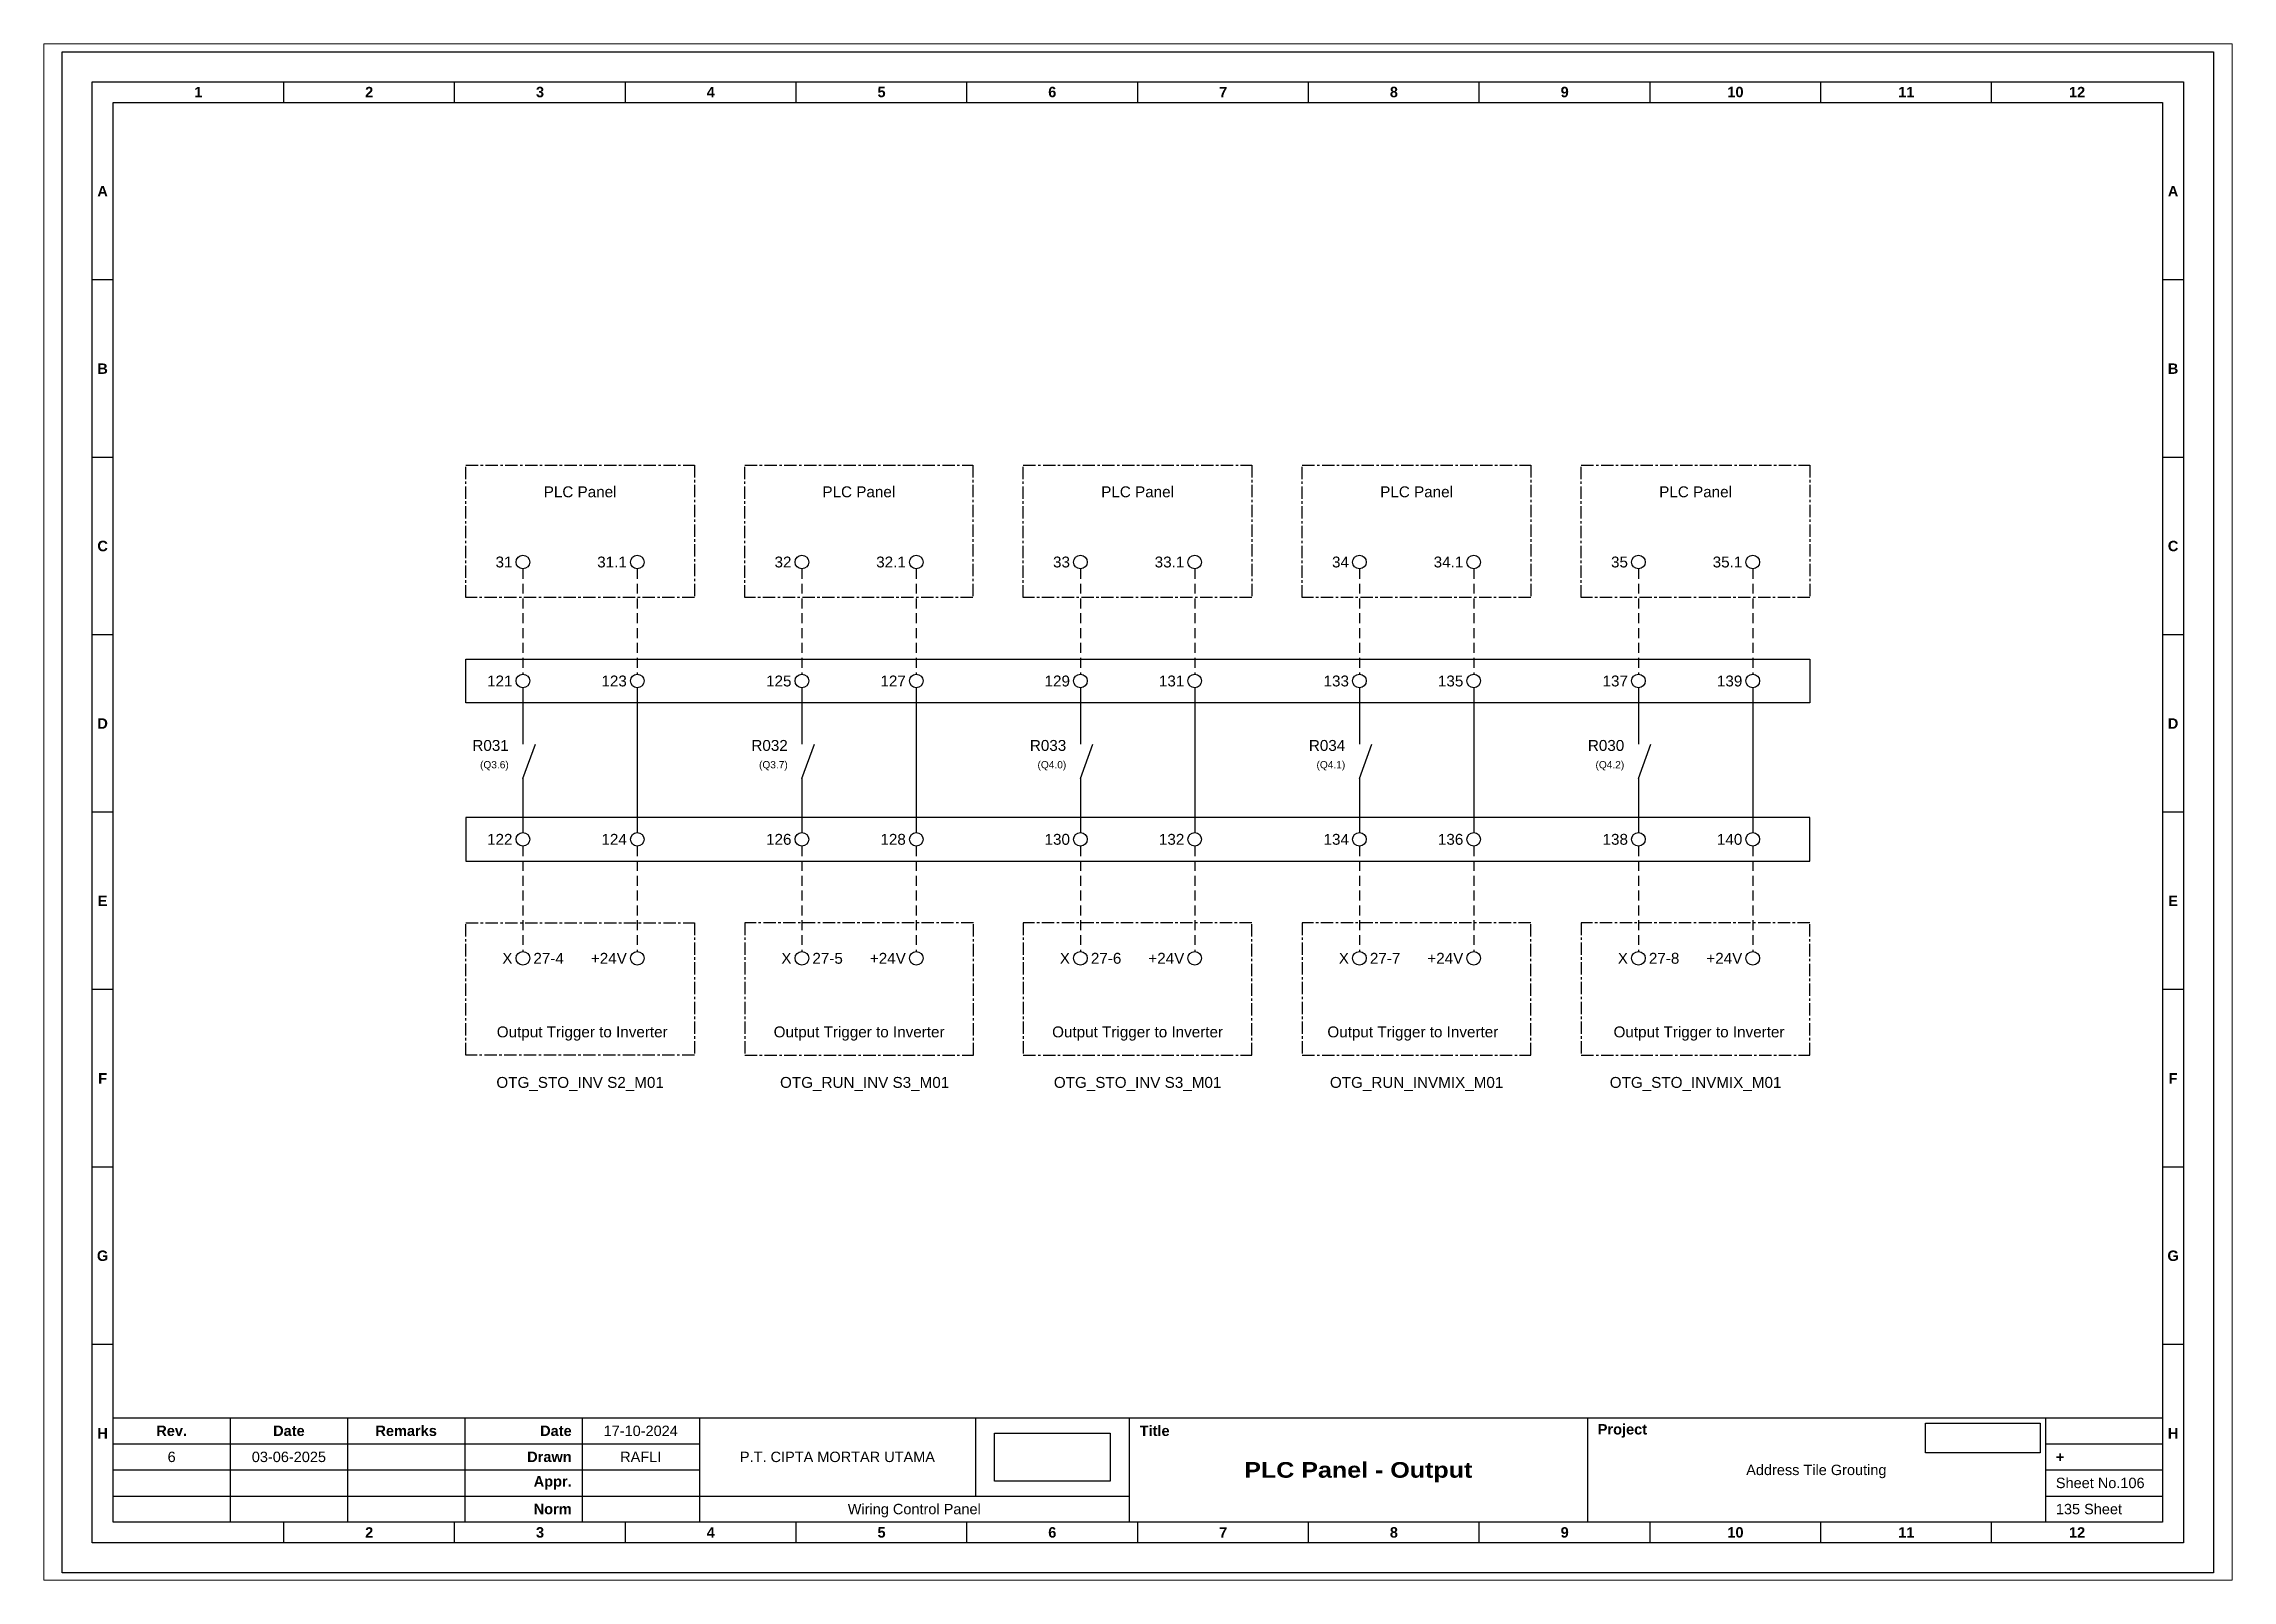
# Paper-space layout '106' of a CAD drawing. Header units: millimetres. Extents: x 0 to 291, y 0 to 204.
# The model-space entities are those that its viewports show. They can reach past a viewport. Long polylines and large blocks are cut down to what shows.
import ezdxf
from ezdxf.enums import TextEntityAlignment as Align

# ---------------------------------------------------------------- set-up
doc = ezdxf.new("R2010")
doc.units = ezdxf.units.MM
doc.linetypes.add('CENTER', pattern=[50.8, 31.75, -6.35, 6.35, -6.35])
doc.linetypes.add('HIDDEN', pattern=[9.525, 6.35, -3.175])
doc.layers.add('MU Project Line', color=7, linetype='Continuous', true_color=0xfefefe)
doc.styles.add('Bold', font='ariblk.ttf', dxfattribs={"height": 25.4})
doc.styles.get("Standard").update_dxf_attribs({"font": 'arial.ttf'})
picture_1 = doc.add_image_def('image1.png', size_in_pixel=(2048, 847))
picture_2 = doc.add_image_def('image2.png', size_in_pixel=(2092, 542))

# ---------------------------------------------------------------- blocks, each defined once
blk = doc.blocks.new('KOP MU PROJECT')
at = {"color": 6, "ltscale": 50}
for p, q in [((27.74, 184.05), (27.74, 186.66)), ((49.13, 184.05), (49.13, 186.66)), ((70.51, 184.05), (70.51, 186.66)), ((91.89, 184.05), (91.89, 186.66)), ((113.27, 184.05), (113.27, 186.66)), ((134.66, 184.05), (134.66, 186.66)), ((156.04, 184.05), (156.04, 186.66)), ((177.42, 184.05), (177.42, 186.66)), ((198.8, 184.05), (198.8, 186.66)), ((220.19, 184.05), (220.19, 186.66)), ((241.57, 184.05), (241.57, 186.66)), ((6.36, 161.84), (3.75, 161.84)), ((265.59, 161.84), (262.98, 161.84)), ((6.36, 139.63), (3.75, 139.63)), ((265.59, 139.63), (262.98, 139.63)), ((6.36, 117.42), (3.75, 117.42)), ((265.59, 117.42), (262.98, 117.42)), ((6.36, 95.22), (3.75, 95.22)), ((265.59, 95.22), (262.98, 95.22)), ((6.36, 73.01), (3.75, 73.01)), ((265.59, 73.01), (262.98, 73.01)), ((6.36, 50.8), (3.75, 50.8)), ((265.59, 50.8), (262.98, 50.8)), ((6.36, 28.59), (3.75, 28.59)), ((265.59, 28.59), (262.98, 28.59)), ((27.74, 3.75), (27.74, 6.36)), ((49.13, 3.75), (49.13, 6.36)), ((70.51, 3.75), (70.51, 6.36)), ((91.89, 3.75), (91.89, 6.36)), ((113.27, 3.75), (113.27, 6.36)), ((134.66, 3.75), (134.66, 6.36)), ((156.04, 3.75), (156.04, 6.36)), ((177.42, 3.75), (177.42, 6.36)), ((198.8, 3.75), (198.8, 6.36)), ((220.19, 3.75), (220.19, 6.36)), ((241.57, 3.75), (241.57, 6.36))]:
    blk.add_line(p, q, dxfattribs=at)
at = {"ltscale": 50}
for p, q in [((6.36, 19.41), (262.98, 19.41)), ((21.04, 19.41), (21.04, 6.36)), ((35.72, 19.41), (35.72, 6.36)), ((50.41, 19.41), (50.41, 6.36)), ((65.09, 19.41), (65.09, 6.36)), ((79.77, 19.41), (79.77, 6.36)), ((114.35, 19.41), (114.35, 9.62)), ((133.6, 19.41), (133.6, 6.36)), ((190.95, 19.41), (190.95, 6.36)), ((248.3, 19.41), (248.3, 6.36)), ((6.36, 16.15), (79.77, 16.15)), ((248.3, 16.15), (262.98, 16.15)), ((6.36, 12.89), (79.77, 12.89)), ((248.3, 12.89), (262.98, 12.89)), ((6.36, 9.62), (133.6, 9.62)), ((248.3, 9.62), (262.98, 9.62))]:
    blk.add_line(p, q, dxfattribs=at)
at = {"color": 1, "ltscale": 50}
blk.add_lwpolyline([(269.34, 0), (0, 0), (0, 190.41), (269.34, 190.41)], close=True, dxfattribs=at)
at = {"color": 6, "ltscale": 50}
for points in [[(265.59, 3.75), (3.75, 3.75), (3.75, 186.66), (265.59, 186.66)], [(262.98, 6.36), (6.36, 6.36), (6.36, 184.05), (262.98, 184.05)]]:
    blk.add_lwpolyline(points, close=True, dxfattribs=at)
at = {"ltscale": 50, "char_height": 1.305, "attachment_point": 4}
for s, width, heights, insert in [('\\pxqc;{\\fArial|b1|i0|c0|p34;1}', 21.3825, [2.51], (6.36, 185.36)), ('\\pxqc;{\\fArial|b1|i0|c0|p34;2}', 21.3825, [2.51], (27.74, 185.36)), ('\\pxqc;{\\fArial|b1|i0|c0|p34;3}', 21.3825, [2.51], (49.13, 185.36)), ('\\pxqc;{\\fArial|b1|i0|c0|p34;4}', 21.3825, [2.51], (70.51, 185.36)), ('\\pxqc;{\\fArial|b1|i0|c0|p34;5}', 21.3825, [2.51], (91.89, 185.36)), ('\\pxqc;{\\fArial|b1|i0|c0|p34;6}', 21.3825, [2.51], (113.27, 185.36)), ('\\pxqc;{\\fArial|b1|i0|c0|p34;7}', 21.3825, [2.51], (134.66, 185.36)), ('\\pxqc;{\\fArial|b1|i0|c0|p34;8}', 21.3825, [2.51], (156.04, 185.36)), ('\\pxqc;{\\fArial|b1|i0|c0|p34;9}', 21.3825, [2.51], (177.42, 185.36)), ('\\pxqc;{\\fArial|b1|i0|c0|p34;10}', 21.3825, [2.51], (198.8, 185.36)), ('\\pxqc;{\\fArial|b1|i0|c0|p34;11}', 21.3825, [2.51], (220.19, 185.36)), ('\\pxqc;{\\fArial|b1|i0|c0|p34;12}', 21.3825, [2.51], (241.57, 185.36)), ('\\pxqc;{\\fArial|b1|i0|c0|p34;A}', 2.61, [2.51], (3.75, 172.95)), ('\\pxqc;{\\fArial|b1|i0|c0|p34;A}', 2.61, [2.51], (262.98, 172.95)), ('\\pxqc;{\\fArial|b1|i0|c0|p34;B}', 2.61, [2.51], (3.75, 150.74)), ('\\pxqc;{\\fArial|b1|i0|c0|p34;B}', 2.61, [2.51], (262.98, 150.74)), ('\\pxqc;{\\fArial|b1|i0|c0|p34;C}', 2.61, [2.51], (3.75, 128.53)), ('\\pxqc;{\\fArial|b1|i0|c0|p34;C}', 2.61, [2.51], (262.98, 128.53)), ('\\pxqc;{\\fArial|b1|i0|c0|p34;D}', 2.61, [2.51], (3.75, 106.32)), ('\\pxqc;{\\fArial|b1|i0|c0|p34;D}', 2.61, [2.51], (262.98, 106.32)), ('\\pxqc;{\\fArial|b1|i0|c0|p34;E}', 2.61, [2.51], (3.75, 84.11)), ('\\pxqc;{\\fArial|b1|i0|c0|p34;E}', 2.61, [2.51], (262.98, 84.11)), ('\\pxqc;{\\fArial|b1|i0|c0|p34;F}', 2.61, [2.51], (3.75, 61.9)), ('\\pxqc;{\\fArial|b1|i0|c0|p34;F}', 2.61, [2.51], (262.98, 61.9)), ('\\pxqc;{\\fArial|b1|i0|c0|p34;G}', 2.61, [2.51], (3.75, 39.69)), ('\\pxqc;{\\fArial|b1|i0|c0|p34;G}', 2.61, [2.51], (262.98, 39.69)), ('\\pxqc;{\\fArial|b1|i0|c0|p34;H}', 2.61, [2.51], (3.75, 17.47)), ('\\pxqc;{\\fArial|b1|i0|c0|p34;Rev.}', 14.6811, [2.88], (6.36, 17.78)), ('\\pxqc;{\\fArial|b1|i0|c0|p34;Date}', 14.6811, [2.88], (21.04, 17.78)), ('\\pxqc;{\\fArial|b1|i0|c0|p34;Remarks}', 14.6811, [2.88], (35.72, 17.78)), ('\\pxqr;{\\fArial|b1|i0|c0|p34;Date}', 13.3761, [2.88], (50.41, 17.78)), ('\\pxql;{\\fArial|b1|i0|c0|p34;Title}', 50.2419, [2.88], (134.9, 17.78)), ('\\pxql;{\\fArial|b1|i0|c0|p34;Project}', 50.2419, [2.88], (192.25, 17.78)), ('\\pxqc;{\\fArial|b1|i0|c0|p34;H}', 2.61, [2.51], (262.98, 17.47)), ('\\pxqr;{\\fArial|b1|i0|c0|p34;Drawn}', 13.3761, [2.88], (50.41, 14.52)), ('\\pxql;{\\fArial|b1|i0|c0|p34;+}', 14.6811, [2.88], (249.61, 14.52)), ('\\pxqr;{\\fArial|b1|i0|c0|p34;Appr.}', 13.3761, [2.88], (50.41, 11.26)), ('\\pxqr;{\\fArial|b1|i0|c0|p34;Norm}', 13.3761, [2.88], (50.41, 7.99)), ('\\pxqc;{\\fArial|b1|i0|c0|p34;2}', 21.3825, [2.51], (27.74, 5.06)), ('\\pxqc;{\\fArial|b1|i0|c0|p34;3}', 21.3825, [2.51], (49.13, 5.06)), ('\\pxqc;{\\fArial|b1|i0|c0|p34;4}', 21.3825, [2.51], (70.51, 5.06)), ('\\pxqc;{\\fArial|b1|i0|c0|p34;5}', 21.3825, [2.51], (91.89, 5.06)), ('\\pxqc;{\\fArial|b1|i0|c0|p34;6}', 21.3825, [2.51], (113.27, 5.06)), ('\\pxqc;{\\fArial|b1|i0|c0|p34;7}', 21.3825, [2.51], (134.66, 5.06)), ('\\pxqc;{\\fArial|b1|i0|c0|p34;8}', 21.3825, [2.51], (156.04, 5.06)), ('\\pxqc;{\\fArial|b1|i0|c0|p34;9}', 21.3825, [2.51], (177.42, 5.06)), ('\\pxqc;{\\fArial|b1|i0|c0|p34;10}', 21.3825, [2.51], (198.8, 5.06)), ('\\pxqc;{\\fArial|b1|i0|c0|p34;11}', 21.3825, [2.51], (220.19, 5.06)), ('\\pxqc;{\\fArial|b1|i0|c0|p34;12}', 21.3825, [2.51], (241.57, 5.06))]:
    blk.add_mtext_dynamic_manual_height_columns(s, width=width, gutter_width=0.0326, heights=heights, dxfattribs=dict(at, insert=insert))
at = {"ltscale": 50}
for tag, p in [('DATECREATED', (72.43, 17.78)), ('REV', (13.7, 14.52)), ('REVDATE', (28.38, 14.52)), ('REMARKS', (43.06, 14.52)), ('DRAWN', (72.43, 14.52)), ('COMPANY', (97.06, 14.52)), ('APPR', (72.43, 11.26)), ('PROJECT', (219.62, 12.89)), ('NORM', (72.43, 7.99)), ('DRAWINGCATEGORY', (106.68, 7.99)), ('DESCRIPTION', (162.27, 10.03))]:
    blk.add_attdef(tag, text='', height=1.3, dxfattribs=at).set_placement(p, align=Align.MIDDLE_CENTER)
at = {"ltscale": 50, "style": 'Bold'}
blk.add_attdef('TITLE', text='', height=1.96, dxfattribs=at).set_placement((162.27, 12.89), align=Align.MIDDLE_CENTER)
at = {"ltscale": 50}
for tag, p in [('SHEETNUMBER', (249.61, 11.26)), ('TOTALSHEET', (249.61, 7.99))]:
    blk.add_attdef(tag, text='', height=1.3, dxfattribs=at).set_placement(p, align=Align.MIDDLE_LEFT)
image = blk.add_image(picture_1, insert=(116.72, 11.48), size_in_units=(14.5, 6), dxfattribs=at)
image.dxf.flags = 15
image = blk.add_image(picture_2, insert=(233.29, 15.04), size_in_units=(14.36, 3.72), dxfattribs=at)
image.dxf.flags = 15

msp = doc.modelspace()

# ---------------------------------------------------------------- linework, layer by layer
at = {"linetype": 'HIDDEN', "ltscale": 0.2}
for p, q in [((9898.65, 6145.36), (9898.65, 6130.87)), ((9914.39, 6145.36), (9914.39, 6130.87)), ((9937.05, 6145.36), (9937.05, 6130.87)), ((9952.79, 6145.36), (9952.79, 6130.87)), ((9975.38, 6145.36), (9975.38, 6130.87)), ((9991.11, 6145.36), (9991.11, 6130.87)), ((10013.78, 6145.36), (10013.78, 6130.87)), ((10029.51, 6145.36), (10029.51, 6130.87)), ((10052.18, 6145.36), (10052.18, 6130.87)), ((10067.92, 6145.36), (10067.92, 6130.87)), ((9898.65, 6107.2), (9898.65, 6092.71)), ((9914.39, 6107.2), (9914.39, 6092.71)), ((9937.05, 6107.2), (9937.05, 6092.71)), ((9952.79, 6107.2), (9952.79, 6092.71)), ((9975.38, 6107.2), (9975.38, 6092.71)), ((9991.11, 6107.2), (9991.11, 6092.71)), ((10013.78, 6107.2), (10013.78, 6092.71)), ((10029.51, 6107.2), (10029.51, 6092.71)), ((10052.18, 6107.2), (10052.18, 6092.71)), ((10067.92, 6107.2), (10067.92, 6092.71))]:
    msp.add_line(p, q, dxfattribs=at)
at = {"ltscale": 0.2}
for p, q in [((9898.65, 6128.99), (9898.65, 6121.23)), ((9914.39, 6128.99), (9914.39, 6109.08)), ((9937.05, 6128.99), (9937.05, 6121.23)), ((9952.79, 6128.99), (9952.79, 6109.08)), ((9975.38, 6128.99), (9975.38, 6121.23)), ((9991.11, 6128.99), (9991.11, 6109.08)), ((10013.78, 6128.99), (10013.78, 6121.23)), ((10029.51, 6128.99), (10029.51, 6109.08)), ((10052.18, 6128.99), (10052.18, 6121.23)), ((10067.92, 6128.99), (10067.92, 6109.08)), ((9898.65, 6116.53), (9900.36, 6121.23)), ((9937.05, 6116.53), (9938.76, 6121.23)), ((9975.38, 6116.53), (9977.09, 6121.23)), ((10013.78, 6116.53), (10015.49, 6121.23)), ((10052.18, 6116.53), (10053.89, 6121.23)), ((9898.65, 6116.53), (9898.65, 6109.08)), ((9937.05, 6116.53), (9937.05, 6109.08)), ((9975.38, 6116.53), (9975.38, 6109.08)), ((10013.78, 6116.53), (10013.78, 6109.08)), ((10052.18, 6116.53), (10052.18, 6109.08))]:
    msp.add_line(p, q, dxfattribs=at)
at = {"linetype": 'CENTER', "ltscale": 0.05}
for points in [[(9890.78, 6159.63), (9922.25, 6159.63), (9922.25, 6141.4), (9890.78, 6141.4)], [(9929.18, 6159.63), (9960.58, 6159.63), (9960.58, 6141.4), (9929.18, 6141.4)], [(9967.51, 6159.63), (9998.98, 6159.63), (9998.98, 6141.4), (9967.51, 6141.4)], [(10005.91, 6159.63), (10037.38, 6159.63), (10037.38, 6141.4), (10005.91, 6141.4)], [(10044.31, 6159.63), (10075.78, 6159.63), (10075.78, 6141.4), (10044.31, 6141.4)], [(9890.78, 6096.67), (9922.25, 6096.67), (9922.25, 6078.44), (9890.78, 6078.44)], [(9929.18, 6078.44), (9960.65, 6078.44), (9960.65, 6096.67), (9929.18, 6096.67)], [(9967.51, 6078.44), (9998.98, 6078.44), (9998.98, 6096.67), (9967.51, 6096.67)], [(10005.91, 6078.44), (10037.38, 6078.44), (10037.38, 6096.67), (10005.91, 6096.67)], [(10044.31, 6078.44), (10075.78, 6078.44), (10075.78, 6096.67), (10044.31, 6096.67)]]:
    msp.add_lwpolyline(points, close=True, dxfattribs=at)
at = {"ltscale": 0.05}
for points in [[(9890.78, 6132.93), (10075.78, 6132.93), (10075.78, 6126.92), (9890.78, 6126.92)], [(9890.78, 6105.13), (10075.78, 6105.13), (10075.78, 6111.14), (9890.78, 6111.14)]]:
    msp.add_lwpolyline(points, close=True, dxfattribs=at)
for centre in [(9898.65, 6146.3), (9914.39, 6146.3), (9937.05, 6146.3), (9952.79, 6146.3), (9975.38, 6146.3), (9991.11, 6146.3), (10013.78, 6146.3), (10029.51, 6146.3), (10052.18, 6146.3), (10067.92, 6146.3), (9898.65, 6129.93), (9914.39, 6129.93), (9937.05, 6129.93), (9952.79, 6129.93), (9975.38, 6129.93), (9991.11, 6129.93), (10013.78, 6129.93), (10029.51, 6129.93), (10052.18, 6129.93), (10067.92, 6129.93), (9898.65, 6108.14), (9914.39, 6108.14), (9937.05, 6108.14), (9952.79, 6108.14), (9975.38, 6108.14), (9991.11, 6108.14), (10013.78, 6108.14), (10029.51, 6108.14), (10052.18, 6108.14), (10067.92, 6108.14), (9898.65, 6091.77), (9914.39, 6091.77), (9937.05, 6091.77), (9952.79, 6091.77), (9975.38, 6091.77), (9991.11, 6091.77), (10013.78, 6091.77), (10029.51, 6091.77), (10052.18, 6091.77), (10067.92, 6091.77)]:
    msp.add_circle(centre, 0.938)

# ---------------------------------------------------------------- block references
at = {"xscale": 1.099296583304004, "yscale": 1.099296583304004, "zscale": 1.099296583304004}
msp.add_blockref('KOP MU PROJECT', (9835.24, 6007.2), dxfattribs=at).add_auto_attribs({'TITLE': 'PLC Panel - Output', 'PROJECT': 'Address Tile Grouting', 'COMPANY': 'P.T. CIPTA MORTAR UTAMA', 'DRAWINGCATEGORY': 'Wiring Control Panel', 'DRAWN': 'RAFLI', 'DATECREATED': '17-10-2024', 'REVDATE': '03-06-2025', 'REV': '6', 'SHEETNUMBER': 'Sheet No.106', 'TOTALSHEET': '135 Sheet'})

# ---------------------------------------------------------------- texts
for s, p in [('PLC Panel', (9906.52, 6156.71)), ('PLC Panel', (9944.88, 6156.71)), ('PLC Panel', (9983.25, 6156.71)), ('PLC Panel', (10021.65, 6156.71)), ('PLC Panel', (10060.05, 6156.71)), ('OTG_STO_INV S2_M01', (9906.52, 6075.44)), ('OTG_RUN_INV S3_M01', (9945.68, 6075.44)), ('OTG_STO_INV S3_M01', (9983.25, 6075.44)), ('OTG_RUN_INVMIX_M01', (10021.65, 6075.44)), ('OTG_STO_INVMIX_M01', (10060.05, 6075.44))]:
    msp.add_text(s, height=1.5).set_placement(p, align=Align.TOP_CENTER)
for s, height, p in [('31', 1.5, (9897.21, 6146.3)), ('31.1', 1.5, (9912.95, 6146.3)), ('32', 1.5, (9935.61, 6146.3)), ('32.1', 1.5, (9951.35, 6146.3)), ('33', 1.5, (9973.94, 6146.3)), ('33.1', 1.5, (9989.68, 6146.3)), ('34', 1.5, (10012.34, 6146.3)), ('34.1', 1.5, (10028.08, 6146.3)), ('35', 1.5, (10050.74, 6146.3)), ('35.1', 1.5, (10066.48, 6146.3)), ('121', 1.5, (9897.21, 6129.93)), ('123', 1.5, (9912.95, 6129.93)), ('125', 1.5, (9935.61, 6129.93)), ('127', 1.5, (9951.35, 6129.93)), ('129', 1.5, (9973.94, 6129.93)), ('131', 1.5, (9989.68, 6129.93)), ('133', 1.5, (10012.34, 6129.93)), ('135', 1.5, (10028.08, 6129.93)), ('137', 1.5, (10050.74, 6129.93)), ('139', 1.5, (10066.48, 6129.93)), ('R031', 1.5, (9896.7, 6121.06)), ('R032', 1.5, (9935.1, 6121.06)), ('R033', 1.5, (9973.43, 6121.06)), ('R034', 1.5, (10011.83, 6121.06)), ('R030', 1.5, (10050.23, 6121.06)), ('(Q3.6)', 1, (9896.7, 6118.41)), ('(Q3.7)', 1, (9935.1, 6118.41)), ('(Q4.0)', 1, (9973.43, 6118.41)), ('(Q4.1)', 1, (10011.83, 6118.41)), ('(Q4.2)', 1, (10050.23, 6118.41)), ('122', 1.5, (9897.21, 6108.14)), ('124', 1.5, (9912.95, 6108.14)), ('126', 1.5, (9935.61, 6108.14)), ('128', 1.5, (9951.35, 6108.14)), ('130', 1.5, (9973.94, 6108.14)), ('132', 1.5, (9989.68, 6108.14)), ('134', 1.5, (10012.34, 6108.14)), ('136', 1.5, (10028.08, 6108.14)), ('138', 1.5, (10050.74, 6108.14)), ('140', 1.5, (10066.48, 6108.14)), ('X', 1.5, (9897.21, 6091.77)), ('+24V', 1.5, (9912.95, 6091.77)), ('X', 1.5, (9935.61, 6091.77)), ('+24V', 1.5, (9951.35, 6091.77)), ('X', 1.5, (9973.94, 6091.77)), ('+24V', 1.5, (9989.68, 6091.77)), ('X', 1.5, (10012.34, 6091.77)), ('+24V', 1.5, (10028.08, 6091.77)), ('X', 1.5, (10050.74, 6091.77)), ('+24V', 1.5, (10066.48, 6091.77))]:
    msp.add_text(s, height=height).set_placement(p, align=Align.MIDDLE_RIGHT)
for s, p in [('27-4', (9900.09, 6091.77)), ('27-5', (9938.49, 6091.77)), ('27-6', (9976.82, 6091.77)), ('27-7', (10015.22, 6091.77)), ('27-8', (10053.62, 6091.77))]:
    msp.add_text(s, height=1.5).set_placement(p, align=Align.MIDDLE_LEFT)
for p in [(9906.81, 6080.44), (9944.92, 6080.44), (9983.25, 6080.44), (10021.13, 6080.44), (10060.52, 6080.44)]:
    msp.add_text('Output Trigger to Inverter', height=1.5).set_placement(p, align=Align.BOTTOM_CENTER)

psp = doc.layouts.new('106')

# ---------------------------------------------------------------- viewports
at = {"layer": 'MU Project Line'}
psp.add_viewport(center=(145.54, 102.16), size=(291.09, 204.3193), view_center_point=(9983.3, 6111.9), view_height=211.4248, dxfattribs=at)

doc.saveas('drawing.dxf')
